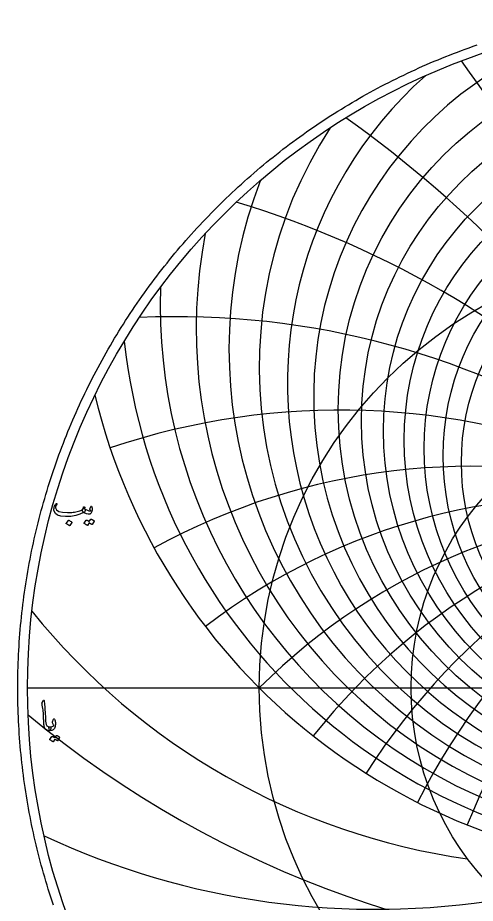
# Model space of a CAD drawing. Header units: millimetres. Extents: x -74 to 74, y -74 to 75.
# Drawn here: x -73.5 to -24.1, y -23.3 to 72.5 of the extents above; entities that cross this region are included whole.
import ezdxf

# ---------------------------------------------------------------- set-up
doc = ezdxf.new("R2010")
doc.units = ezdxf.units.MM
for name, color, linetype in [('CUT_OUTER', 1, 'Continuous'), ('ENGRAVE', 7, 'Continuous'), ('ENGRAVE_FINE', 8, 'Continuous'), ('TEXT', 5, 'Continuous')]:
    doc.layers.add(name, color=color, linetype=linetype)

msp = doc.modelspace()

# ---------------------------------------------------------------- linework, layer by layer
at = {"layer": 'CUT_OUTER'}
msp.add_lwpolyline([(-69.6546, -23.4858), (-69.7974, -23.058), (-69.9376, -22.6293), (-70.0751, -22.1997), (-70.21, -21.7693), (-70.3423, -21.3381), (-70.4719, -20.9061), (-70.5988, -20.4733), (-70.7231, -20.0397), (-70.8448, -19.6054), (-70.9637, -19.1703), (-71.08, -18.7345), (-71.1936, -18.298), (-71.3046, -17.8609), (-71.4128, -17.423), (-71.5184, -16.9845), (-71.6213, -16.5454), (-71.7214, -16.1056), (-71.8189, -15.6652), (-71.9137, -15.2242), (-72.0057, -14.7827), (-72.0951, -14.3406), (-72.1817, -13.898), (-72.2656, -13.4548), (-72.3468, -13.0111), (-72.4253, -12.567), (-72.501, -12.1224), (-72.5741, -11.6773), (-72.6443, -11.2317), (-72.7119, -10.7858), (-72.7767, -10.3394), (-72.8388, -9.8927), (-72.8981, -9.4456), (-72.9547, -8.9981), (-73.0085, -8.5503), (-73.0596, -8.1022), (-73.108, -7.6537), (-73.1535, -7.205), (-73.1964, -6.756), (-73.2364, -6.3067), (-73.2738, -5.8573), (-73.3083, -5.4075), (-73.3401, -4.9576), (-73.3692, -4.5075), (-73.3954, -4.0573), (-73.419, -3.6068), (-73.4397, -3.1563), (-73.4577, -2.7056), (-73.4729, -2.2548), (-73.4854, -1.804), (-73.495, -1.353), (-73.502, -0.9021), (-73.5061, -0.451), (-73.5075, 0), (-73.5061, 0.451), (-73.502, 0.9021), (-73.495, 1.353), (-73.4854, 1.804), (-73.4729, 2.2548), (-73.4577, 2.7056), (-73.4397, 3.1563), (-73.419, 3.6068), (-73.3954, 4.0573), (-73.3692, 4.5075), (-73.3401, 4.9576), (-73.3083, 5.4075), (-73.2738, 5.8573), (-73.2364, 6.3067), (-73.1964, 6.756), (-73.1535, 7.205), (-73.108, 7.6537), (-73.0596, 8.1022), (-73.0085, 8.5503), (-72.9547, 8.9981), (-72.8981, 9.4456), (-72.8388, 9.8927), (-72.7767, 10.3394), (-72.7119, 10.7858), (-72.6443, 11.2317), (-72.5741, 11.6773), (-72.501, 12.1224), (-72.4253, 12.567), (-72.3468, 13.0111), (-72.2656, 13.4548), (-72.1817, 13.898), (-72.0951, 14.3406), (-72.0057, 14.7827), (-71.9137, 15.2242), (-71.8189, 15.6652), (-71.7214, 16.1056), (-71.6213, 16.5454), (-71.5184, 16.9845), (-71.4128, 17.423), (-71.3046, 17.8609), (-71.1936, 18.298), (-71.08, 18.7345), (-70.9637, 19.1703), (-70.8448, 19.6054), (-70.7231, 20.0397), (-70.5988, 20.4733), (-70.4719, 20.9061), (-70.3423, 21.3381), (-70.21, 21.7693), (-70.0751, 22.1997), (-69.9376, 22.6293), (-69.7974, 23.058), (-69.6546, 23.4858), (-69.5092, 23.9127), (-69.3612, 24.3388), (-69.2106, 24.7639), (-69.0573, 25.1881), (-68.9014, 25.6114), (-68.743, 26.0337), (-68.582, 26.455), (-68.4184, 26.8753), (-68.2522, 27.2946), (-68.0834, 27.7129), (-67.9121, 28.1301), (-67.7382, 28.5463), (-67.5618, 28.9614), (-67.3828, 29.3754), (-67.2013, 29.7883), (-67.0172, 30.2001), (-66.8307, 30.6107), (-66.6416, 31.0202), (-66.45, 31.4285), (-66.2559, 31.8356), (-66.0593, 32.2416), (-65.8602, 32.6463), (-65.6587, 33.0498), (-65.4547, 33.4521), (-65.2482, 33.853), (-65.0392, 34.2528), (-64.8278, 34.6512), (-64.614, 35.0483), (-64.3977, 35.4441), (-64.179, 35.8386), (-63.9579, 36.2317), (-63.7344, 36.6235), (-63.5085, 37.0138), (-63.2802, 37.4028), (-63.0495, 37.7904), (-62.8164, 38.1766), (-62.581, 38.5613), (-62.3432, 38.9445), (-62.1031, 39.3263), (-61.8606, 39.7067), (-61.6158, 40.0855), (-61.3687, 40.4628), (-61.1193, 40.8386), (-60.8675, 41.2128), (-60.6135, 41.5855), (-60.3572, 41.9567), (-60.0986, 42.3262), (-59.8378, 42.6942), (-59.5747, 43.0605), (-59.3093, 43.4253), (-59.0418, 43.7884), (-58.772, 44.1498), (-58.5, 44.5096), (-58.2258, 44.8677), (-57.9494, 45.2241), (-57.6708, 45.5789), (-57.39, 45.9319), (-57.1071, 46.2831), (-56.8221, 46.6327), (-56.5349, 46.9804), (-56.2455, 47.3264), (-55.9541, 47.6707), (-55.6605, 48.0131), (-55.3649, 48.3537), (-55.0671, 48.6925), (-54.7673, 49.0295), (-54.4655, 49.3646), (-54.1615, 49.6979), (-53.8556, 50.0293), (-53.5476, 50.3588), (-53.2376, 50.6864), (-52.9256, 51.0121), (-52.6116, 51.3359), (-52.2956, 51.6577), (-51.9777, 51.9777), (-51.6577, 52.2956), (-51.3359, 52.6116), (-51.0121, 52.9256), (-50.6864, 53.2376), (-50.3588, 53.5476), (-50.0293, 53.8556), (-49.6979, 54.1615), (-49.3646, 54.4655), (-49.0295, 54.7673), (-48.6925, 55.0671), (-48.3537, 55.3649), (-48.0131, 55.6605), (-47.6707, 55.9541), (-47.3264, 56.2455), (-46.9804, 56.5349), (-46.6327, 56.8221), (-46.2831, 57.1071), (-45.9319, 57.39), (-45.5789, 57.6708), (-45.2241, 57.9494), (-44.8677, 58.2258), (-44.5096, 58.5), (-44.1498, 58.772), (-43.7884, 59.0418), (-43.4253, 59.3093), (-43.0605, 59.5747), (-42.6942, 59.8378), (-42.3262, 60.0986), (-41.9567, 60.3572), (-41.5855, 60.6135), (-41.2128, 60.8675), (-40.8386, 61.1193), (-40.4628, 61.3687), (-40.0855, 61.6158), (-39.7067, 61.8606), (-39.3263, 62.1031), (-38.9445, 62.3432), (-38.5613, 62.581), (-38.1766, 62.8164), (-37.7904, 63.0495), (-37.4028, 63.2802), (-37.0138, 63.5085), (-36.6235, 63.7344), (-36.2317, 63.9579), (-35.8386, 64.179), (-35.4441, 64.3977), (-35.0483, 64.614), (-34.6512, 64.8278), (-34.2528, 65.0392), (-33.853, 65.2482), (-33.4521, 65.4547), (-33.0498, 65.6587), (-32.6463, 65.8602), (-32.2416, 66.0593), (-31.8356, 66.2559), (-31.4285, 66.45), (-31.0202, 66.6416), (-30.6107, 66.8307), (-30.2001, 67.0172), (-29.7883, 67.2013), (-29.3754, 67.3828), (-28.9614, 67.5618), (-28.5463, 67.7382), (-28.1301, 67.9121), (-27.7129, 68.0834), (-27.2946, 68.2522), (-26.8753, 68.4184), (-26.455, 68.582), (-26.0337, 68.743), (-25.6114, 68.9014), (-25.1881, 69.0573), (-24.7639, 69.2106), (-24.3388, 69.3612), (-23.9127, 69.5092)], dxfattribs=at)
at = {"layer": 'ENGRAVE'}
msp.add_lwpolyline([(-72.45, 0), (72.45, 0)], dxfattribs=at)
for centre, radius in [((0, 0), 72.45), ((0, 27.7809), 34.0245), ((0, 0), 47.425), ((0, 0), 31.0439)]:
    msp.add_circle(centre, radius, dxfattribs=at)
for centre, radius, start, end in [((0, 34.7175), 47.425, 146.97731, 33.02269), ((0, 47.425), 67.0691, 193.623472, 346.376528), ((0, -47.425), 67.0691, 45, 135), ((0, -47.425), 67.0691, 45, 135), ((-14.5753, 54.3959), 73.6239, 218.773878, 261.913064), ((-34.8964, 60.4423), 84.381, 244.919203, 279.430551)]:
    msp.add_arc(centre, radius, start, end, dxfattribs=at)
at = {"layer": 'ENGRAVE_FINE'}
for centre, radius in [((0, 30.1071), 38.8968), ((0, 28.8818), 36.3931), ((0, 26.7902), 31.7748), ((0, 25.8976), 29.63), ((0, 25.0927), 27.5781), ((0, 24.3668), 25.6087)]:
    msp.add_circle(centre, radius, dxfattribs=at)
for centre, radius, start, end in [((0, 31.4738), 41.5543, 104.568368, 75.431632), ((-184.2708, -47.425), 196.0969, 8.354592, 35.979906), ((-184.2708, -47.425), 196.0969, 8.354592, 35.979906), ((0, 33.0024), 44.3882, 131.640882, 48.359118), ((-116.1671, -47.425), 134.1382, 12.666469, 54.396525), ((-116.1671, -47.425), 134.1382, 12.666469, 54.396525), ((0, 36.649), 50.697, 158.934283, 21.065717), ((-79.9298, -47.425), 104.341, 17.146853, 73.284845), ((-79.9298, -47.425), 104.341, 17.146853, 73.284845), ((0, 38.8337), 54.2431, 169.07246, 10.92754), ((0, 41.3173), 58.1113, 178.031366, 1.968634), ((-56.2776, -47.425), 87.5525, 21.864224, 92.68985), ((-56.2776, -47.425), 87.5525, 21.864224, 92.68985), ((56.2776, -47.425), 87.5525, 87.31015, 158.135776), ((56.2776, -47.425), 87.5525, 87.31015, 158.135776), ((0, 44.1568), 62.3615, 186.147532, 353.852468), ((-38.7224, -47.425), 77.4447, 26.898951, 108.68574), ((-38.7224, -47.425), 77.4447, 26.898951, 108.68574), ((38.7224, -47.425), 77.4447, 71.31426, 153.101049), ((38.7224, -47.425), 77.4447, 71.31426, 153.101049), ((-24.4111, -47.425), 71.3734, 32.348066, 118.786424), ((-24.4111, -47.425), 71.3734, 32.348066, 118.786424), ((24.4111, -47.425), 71.3734, 61.213576, 147.651934), ((24.4111, -47.425), 71.3734, 61.213576, 147.651934), ((-11.8261, -47.425), 68.1037, 38.331472, 127.454375), ((-11.8261, -47.425), 68.1037, 38.331472, 127.454375), ((11.8261, -47.425), 68.1037, 52.545625, 141.668528), ((11.8261, -47.425), 68.1037, 52.545625, 141.668528), ((0, 84.2386), 113.3007, 230.287975, 309.712025)]:
    msp.add_arc(centre, radius, start, end, dxfattribs=at)
at = {"layer": 'TEXT'}
for points in [[(-66.3064, 19.3755), (-66.302, 19.3733), (-66.2979, 19.371), (-66.294, 19.3687), (-66.2904, 19.3664), (-66.2869, 19.3638), (-66.283, 19.3607), (-66.2789, 19.357), (-66.2745, 19.3527), (-66.2376, 19.3093), (-66.223, 19.2476), (-66.2307, 19.1676), (-66.2607, 19.0693), (-66.2884, 19.0096), (-66.3167, 18.9722), (-66.3456, 18.9571), (-66.375, 18.9642), (-66.3899, 18.9714), (-66.4024, 18.9745), (-66.4127, 18.9736), (-66.4207, 18.9688), (-66.7955, 18.7637), (-67.2434, 18.6192), (-67.7644, 18.5352), (-68.3585, 18.5117), (-68.839, 18.5529), (-69.2017, 18.6626), (-69.4468, 18.8408), (-69.5742, 19.0876), (-69.5939, 19.2042), (-69.5982, 19.3207), (-69.5871, 19.4372), (-69.5605, 19.5538), (-69.5242, 19.6569), (-69.4794, 19.7514), (-69.426, 19.8374), (-69.364, 19.9148), (-69.3523, 19.9245), (-69.34, 19.9308), (-69.3271, 19.9337), (-69.3137, 19.9331), (-69.3011, 19.9277), (-69.2909, 19.9206), (-69.2829, 19.9117), (-69.2772, 19.9011), (-69.2746, 19.8908), (-69.276, 19.8783), (-69.2814, 19.8634), (-69.2909, 19.8463), (-69.3571, 19.7492), (-69.4006, 19.6543), (-69.4211, 19.5618), (-69.4188, 19.4715), (-69.3103, 19.2453), (-69.0578, 19.083), (-68.6613, 18.9848), (-68.1209, 18.9505), (-67.9725, 18.9528), (-67.8244, 18.9596), (-67.6765, 18.9711), (-67.529, 18.9871), (-67.3826, 19.0076), (-67.2382, 19.0328), (-67.0958, 19.0625), (-66.9554, 19.0968), (-66.8192, 19.1356), (-66.7075, 19.1744), (-66.6204, 19.2133), (-66.5578, 19.2521), (-66.5337, 19.2727), (-66.5115, 19.2978), (-66.4914, 19.3276), (-66.4733, 19.3618), (-66.4563, 19.4001), (-66.4396, 19.4418), (-66.4231, 19.4869), (-66.407, 19.5355), (-66.4007, 19.5504), (-66.391, 19.5629), (-66.3779, 19.5732), (-66.3613, 19.5812), (-66.3436, 19.5855), (-66.327, 19.5846), (-66.3116, 19.5786), (-66.2973, 19.5675), (-66.2859, 19.5521), (-66.279, 19.5332), (-66.2767, 19.5109), (-66.279, 19.4852)], [(-66.4436, 19.0099), (-66.4933, 19.057), (-66.519, 19.1162), (-66.5207, 19.1873), (-66.4984, 19.2704), (-66.4501, 19.345), (-66.4058, 19.3904), (-66.3656, 19.4067), (-66.3293, 19.3938), (-66.1579, 19.2804), (-65.9865, 19.2007), (-65.8151, 19.1547), (-65.6437, 19.1425), (-65.6377, 19.1436), (-65.6335, 19.147), (-65.6309, 19.1527), (-65.63, 19.1607), (-65.6343, 19.1759), (-65.6472, 19.1984), (-65.6686, 19.2284), (-65.6986, 19.2659), (-65.7043, 19.2773), (-65.7077, 19.2887), (-65.7089, 19.3001), (-65.7077, 19.3116), (-65.598, 19.6269), (-65.5929, 19.6389), (-65.5866, 19.6475), (-65.5792, 19.6526), (-65.5706, 19.6543), (-65.5621, 19.6529), (-65.5546, 19.6486), (-65.5483, 19.6415), (-65.5432, 19.6315), (-65.5089, 19.5289), (-65.4884, 19.427), (-65.4815, 19.3256), (-65.4884, 19.2247), (-65.5106, 19.0993), (-65.5409, 18.9973), (-65.5792, 18.9188), (-65.6255, 18.8637), (-65.6606, 18.8334), (-65.6929, 18.8111), (-65.7223, 18.7968), (-65.7489, 18.7905), (-65.902, 18.7871), (-66.0688, 18.8225), (-66.2493, 18.8968), (-66.4436, 19.0099)], [(-65.63, 18.233), (-65.6243, 18.2387), (-65.6163, 18.2421), (-65.606, 18.2432), (-65.5935, 18.2421), (-65.5485, 18.2252), (-65.5049, 18.2067), (-65.4628, 18.1864), (-65.4221, 18.1644), (-65.3825, 18.1404), (-65.3438, 18.1141), (-65.306, 18.0856), (-65.269, 18.0547), (-65.2618, 18.0453), (-65.2587, 18.0353), (-65.2596, 18.0247), (-65.2644, 18.0136), (-65.4838, 17.6662), (-65.4898, 17.6617), (-65.4986, 17.6617), (-65.5104, 17.6662), (-65.5249, 17.6754), (-65.5349, 17.6838), (-65.5512, 17.6954), (-65.5738, 17.7101), (-65.6026, 17.7279), (-65.638, 17.7492), (-65.6803, 17.7742), (-65.7294, 17.8029), (-65.7854, 17.8353), (-65.9591, 17.5657), (-65.9671, 17.5574), (-65.9774, 17.5554), (-65.9899, 17.5597), (-66.0048, 17.5703), (-66.0177, 17.5794), (-66.0379, 17.5931), (-66.0656, 17.6114), (-66.1008, 17.6342), (-66.1439, 17.6617), (-66.1956, 17.6937), (-66.2559, 17.7302), (-66.3247, 17.7714), (-66.3319, 17.7782), (-66.335, 17.7851), (-66.3342, 17.7919), (-66.3293, 17.7988), (-66.1053, 18.1324), (-66.0996, 18.1381), (-66.0916, 18.1416), (-66.0814, 18.1427), (-66.0688, 18.1416), (-66.0305, 18.1291), (-65.9934, 18.1147), (-65.9574, 18.0983), (-65.9225, 18.0799), (-65.8888, 18.0597), (-65.8563, 18.0381), (-65.8248, 18.0152), (-65.7946, 17.9907)], [(-68.0386, 18.105), (-68.0329, 18.1107), (-68.0249, 18.1141), (-68.0146, 18.1153), (-68.002, 18.1141), (-67.9132, 18.0781), (-67.8295, 18.0342), (-67.751, 17.9822), (-67.6775, 17.9222), (-67.6704, 17.913), (-67.6673, 17.9039), (-67.6681, 17.8948), (-67.673, 17.8856), (-67.8878, 17.5383), (-67.8958, 17.53), (-67.9061, 17.528), (-67.9186, 17.5323), (-67.9335, 17.5428), (-67.9463, 17.552), (-67.9666, 17.5657), (-67.9943, 17.584), (-68.0295, 17.6068), (-68.0726, 17.6342), (-68.1243, 17.6662), (-68.1846, 17.7028), (-68.2534, 17.7439), (-68.2625, 17.7508), (-68.2671, 17.7576), (-68.2671, 17.7645), (-68.2625, 17.7714)], [(-70.7248, -1.3415), (-70.716, -1.3278), (-70.7077, -1.3186), (-70.7, -1.314), (-70.6929, -1.314), (-70.682, -1.32), (-70.6723, -1.338), (-70.6637, -1.368), (-70.6563, -1.41), (-70.6186, -1.7514), (-70.5877, -2.067), (-70.5637, -2.3569), (-70.5466, -2.6212), (-70.5356, -2.8471), (-70.5255, -3.0496), (-70.5162, -3.2287), (-70.5078, -3.3844), (-70.5005, -3.5167), (-70.4946, -3.6255), (-70.4902, -3.7109), (-70.4872, -3.7729), (-70.4466, -3.9585), (-70.3569, -4.0951), (-70.2181, -4.1825), (-70.0302, -4.2208), (-69.9779, -4.2345), (-69.9445, -4.2665), (-69.9299, -4.3167), (-69.9342, -4.3853), (-69.9556, -4.4933), (-69.9787, -4.5704), (-70.0036, -4.6167), (-70.0302, -4.6321), (-70.2947, -4.5972), (-70.4895, -4.4927), (-70.6146, -4.3185), (-70.67, -4.0745), (-70.6787, -3.9578), (-70.6866, -3.8409), (-70.6936, -3.7236), (-70.6997, -3.6061), (-70.7053, -3.4882), (-70.7106, -3.3701), (-70.7156, -3.2517), (-70.7203, -3.133), (-70.7288, -2.9067), (-70.7408, -2.7029), (-70.7563, -2.5216), (-70.7751, -2.3629), (-70.7974, -2.2105), (-70.8231, -2.0482), (-70.8522, -1.8758), (-70.8848, -1.6934), (-70.8891, -1.6605), (-70.8882, -1.6305), (-70.8822, -1.6034), (-70.8711, -1.5791)], [(-69.7559, -3.6678), (-69.628, -3.3844), (-69.6091, -3.3533), (-69.5891, -3.3421), (-69.568, -3.351), (-69.5457, -3.3798), (-69.5046, -3.4662), (-69.4726, -3.5564), (-69.4497, -3.6502), (-69.436, -3.7477), (-69.4317, -3.8496), (-69.4372, -3.9563), (-69.4523, -4.0678), (-69.4771, -4.1842), (-69.5528, -4.3802), (-69.6702, -4.5201), (-69.8293, -4.6041), (-70.0302, -4.6321), (-70.0533, -4.6175), (-70.077, -4.5738), (-70.1013, -4.501), (-70.1261, -4.399), (-70.1333, -4.3445), (-70.1318, -4.2996), (-70.1218, -4.2645), (-70.1033, -4.2391), (-70.0884, -4.2293), (-70.0713, -4.2231), (-70.0519, -4.2202), (-70.0302, -4.2208), (-69.9036, -4.2168), (-69.7936, -4.1911), (-69.7002, -4.1436), (-69.6234, -4.0745), (-69.62, -4.0691), (-69.6188, -4.062), (-69.62, -4.0531), (-69.6234, -4.0425), (-69.6414, -3.978), (-69.668, -3.9123), (-69.7031, -3.8454), (-69.7468, -3.7774), (-69.7611, -3.7517), (-69.7674, -3.7249), (-69.7656, -3.6969), (-69.7559, -3.6678)], [(-69.3492, -5.1485), (-69.3435, -5.1428), (-69.3355, -5.1394), (-69.3252, -5.1383), (-69.3126, -5.1394), (-69.2676, -5.1563), (-69.2241, -5.1748), (-69.1819, -5.1951), (-69.1412, -5.2171), (-69.1017, -5.2411), (-69.063, -5.2674), (-69.0251, -5.2959), (-68.9881, -5.3268), (-68.981, -5.3362), (-68.9778, -5.3462), (-68.9787, -5.3568), (-68.9836, -5.3679), (-69.2029, -5.7153), (-69.2089, -5.7198), (-69.2178, -5.7198), (-69.2295, -5.7153), (-69.2441, -5.7061), (-69.2541, -5.6977), (-69.2703, -5.6861), (-69.2929, -5.6714), (-69.3218, -5.6536), (-69.3572, -5.6323), (-69.3995, -5.6073), (-69.4486, -5.5786), (-69.5046, -5.5462), (-69.6782, -5.8158), (-69.6862, -5.8241), (-69.6965, -5.8261), (-69.7091, -5.8218), (-69.7239, -5.8112), (-69.7368, -5.8021), (-69.7571, -5.7884), (-69.7848, -5.7701), (-69.8199, -5.7473), (-69.8631, -5.7198), (-69.9148, -5.6878), (-69.975, -5.6513), (-70.0439, -5.6101), (-70.051, -5.6033), (-70.0541, -5.5964), (-70.0533, -5.5896), (-70.0484, -5.5827), (-69.8245, -5.2491), (-69.8188, -5.2434), (-69.8108, -5.24), (-69.8005, -5.2388), (-69.7879, -5.24), (-69.7497, -5.2524), (-69.7125, -5.2668), (-69.6765, -5.2832), (-69.6417, -5.3017), (-69.608, -5.3218), (-69.5754, -5.3434), (-69.544, -5.3663), (-69.5137, -5.3908)]]:
    msp.add_lwpolyline(points, close=True, dxfattribs=at)

doc.saveas('drawing.dxf')
